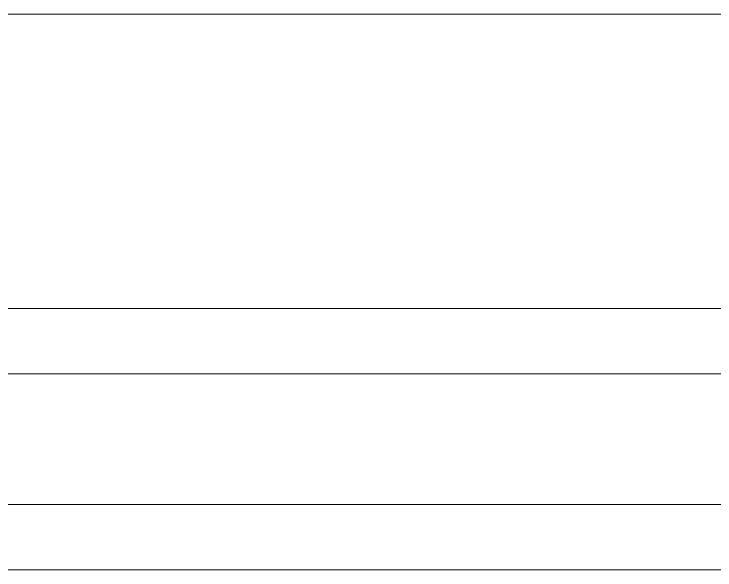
# Model space of a CAD drawing. Header units: millimetres. Extents: x 261 to 3841, y 268 to 4746.
# Drawn here: x 685.19 to 706.64, y 525.19 to 542.19 of the extents above; entities that cross this region are included whole.
import ezdxf
from ezdxf.lldxf.tags import DXFTag

# ---------------------------------------------------------------- set-up
doc = ezdxf.new("R2010")
doc.units = ezdxf.units.MM
doc.layers.add('20', color=7, linetype='Continuous', true_color=0xffffff)
tags = doc.linetypes.add('DASHED', pattern=[25.72, 12.86, -12.86]).pattern_tags.tags
tags[6:7] = [DXFTag(74, 4), DXFTag(75, 0), DXFTag(340, '0'), DXFTag(46, 0.0), DXFTag(50, 0.0), DXFTag(44, 0.0), DXFTag(45, 0.0)]
tags[4:5] = [DXFTag(74, 4), DXFTag(75, 0), DXFTag(340, '0'), DXFTag(46, 0.0), DXFTag(50, 0.0), DXFTag(44, 0.0), DXFTag(45, 0.0)]

msp = doc.modelspace()

# ---------------------------------------------------------------- linework, layer by layer
at = {"layer": '20', "color": 7, "linetype": 'DASHED', "lineweight": 13}
for p, q in [((667.239, 542.191), (729.887, 542.191)), ((727.951, 533.191), (667.239, 533.191)), ((727.951, 531.191), (667.239, 531.191)), ((667.239, 527.191), (727.951, 527.191)), ((667.239, 525.191), (730.41, 525.191))]:
    msp.add_line(p, q, dxfattribs=at)

doc.saveas('drawing.dxf')
